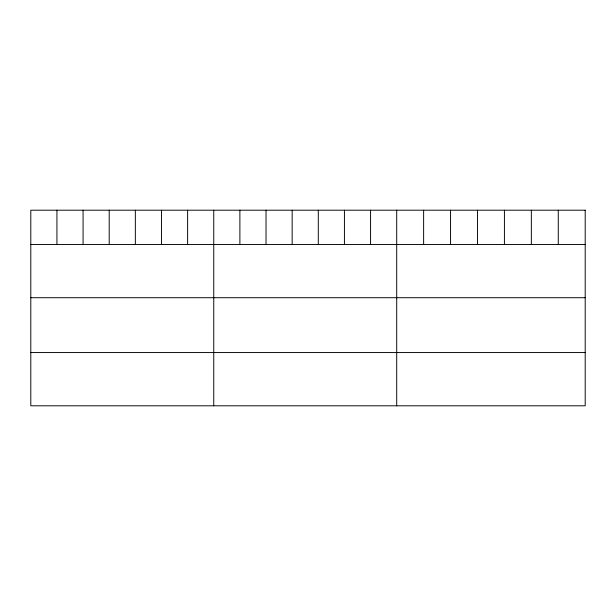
<?xml version="1.0" encoding="UTF-8"?>
<svg xmlns="http://www.w3.org/2000/svg" width="616" height="616" viewBox="0 0 616 616"><rect width="100%" height="100%" fill="white"/><g stroke="black" fill="none" stroke-linecap="round" stroke-linejoin="round"><path stroke-width="0.92" d="M30.8 244.483L585.2 244.483M30.8 297.713L585.2 297.713M30.8 352.56L585.2 352.56M558.273 210.202L558.273 244.483M531.346 210.202L531.346 244.483M504.419 210.202L504.419 244.483M477.485 210.202L477.485 244.483M450.558 210.202L450.558 244.483M423.631 210.202L423.631 244.483M396.704 210.202L396.704 405.798M370.57 210.202L370.57 244.483M344.429 210.202L344.429 244.483M318.295 210.202L318.295 244.483M292.161 210.202L292.161 244.483M266.027 210.202L266.027 244.483M239.886 210.202L239.886 244.483M213.752 210.202L213.752 405.798M187.618 210.202L187.618 244.483M161.477 210.202L161.477 244.483M135.343 210.202L135.343 244.483M109.209 210.202L109.209 244.483M83.075 210.202L83.075 244.483M56.934 210.202L56.934 244.483M585.2 210.202L30.8 210.202L30.8 405.798L585.2 405.798L585.2 210.202"/></g></svg>
